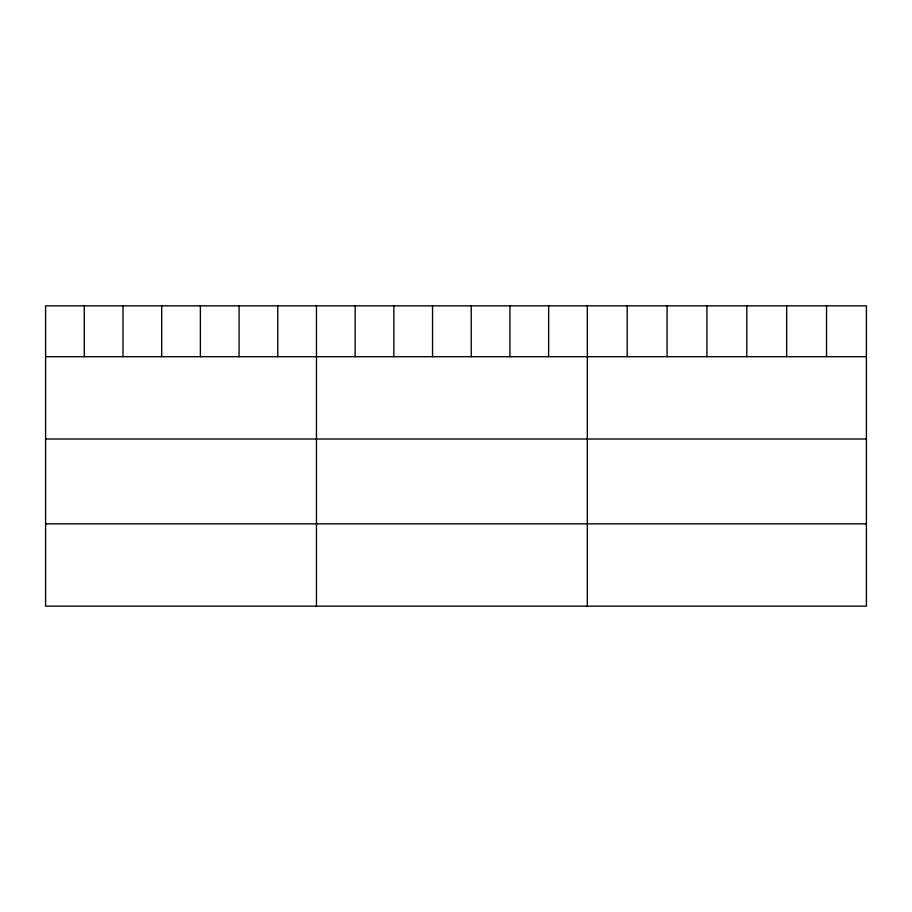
<?xml version="1.0" encoding="UTF-8"?>
<svg xmlns="http://www.w3.org/2000/svg" width="912" height="912" viewBox="0 0 912 912"><rect width="100%" height="100%" fill="white"/><g stroke="black" fill="none" stroke-linecap="round" stroke-linejoin="round"><path stroke-width="1.37" d="M866.4 356.695L866.4 606.149L45.6 606.149L45.6 305.851L866.4 305.851L866.4 356.695L45.6 356.695M45.6 439.014L866.4 439.014M45.6 523.83L866.4 523.83M826.534 305.851L826.534 356.695M786.668 305.851L786.668 356.695M746.803 305.851L746.803 356.695M706.925 305.851L706.925 356.695M667.06 305.851L667.06 356.695M627.194 305.851L627.194 356.695M587.328 305.851L587.328 606.149M548.636 305.851L548.636 356.695M509.933 305.851L509.933 356.695M471.242 305.851L471.242 356.695M432.55 305.851L432.55 356.695M393.859 305.851L393.859 356.695M355.156 305.851L355.156 356.695M316.464 305.851L316.464 606.149M277.772 305.851L277.772 356.695M239.069 305.851L239.069 356.695M200.378 305.851L200.378 356.695M161.686 305.851L161.686 356.695M122.995 305.851L122.995 356.695M84.292 305.851L84.292 356.695"/></g></svg>
